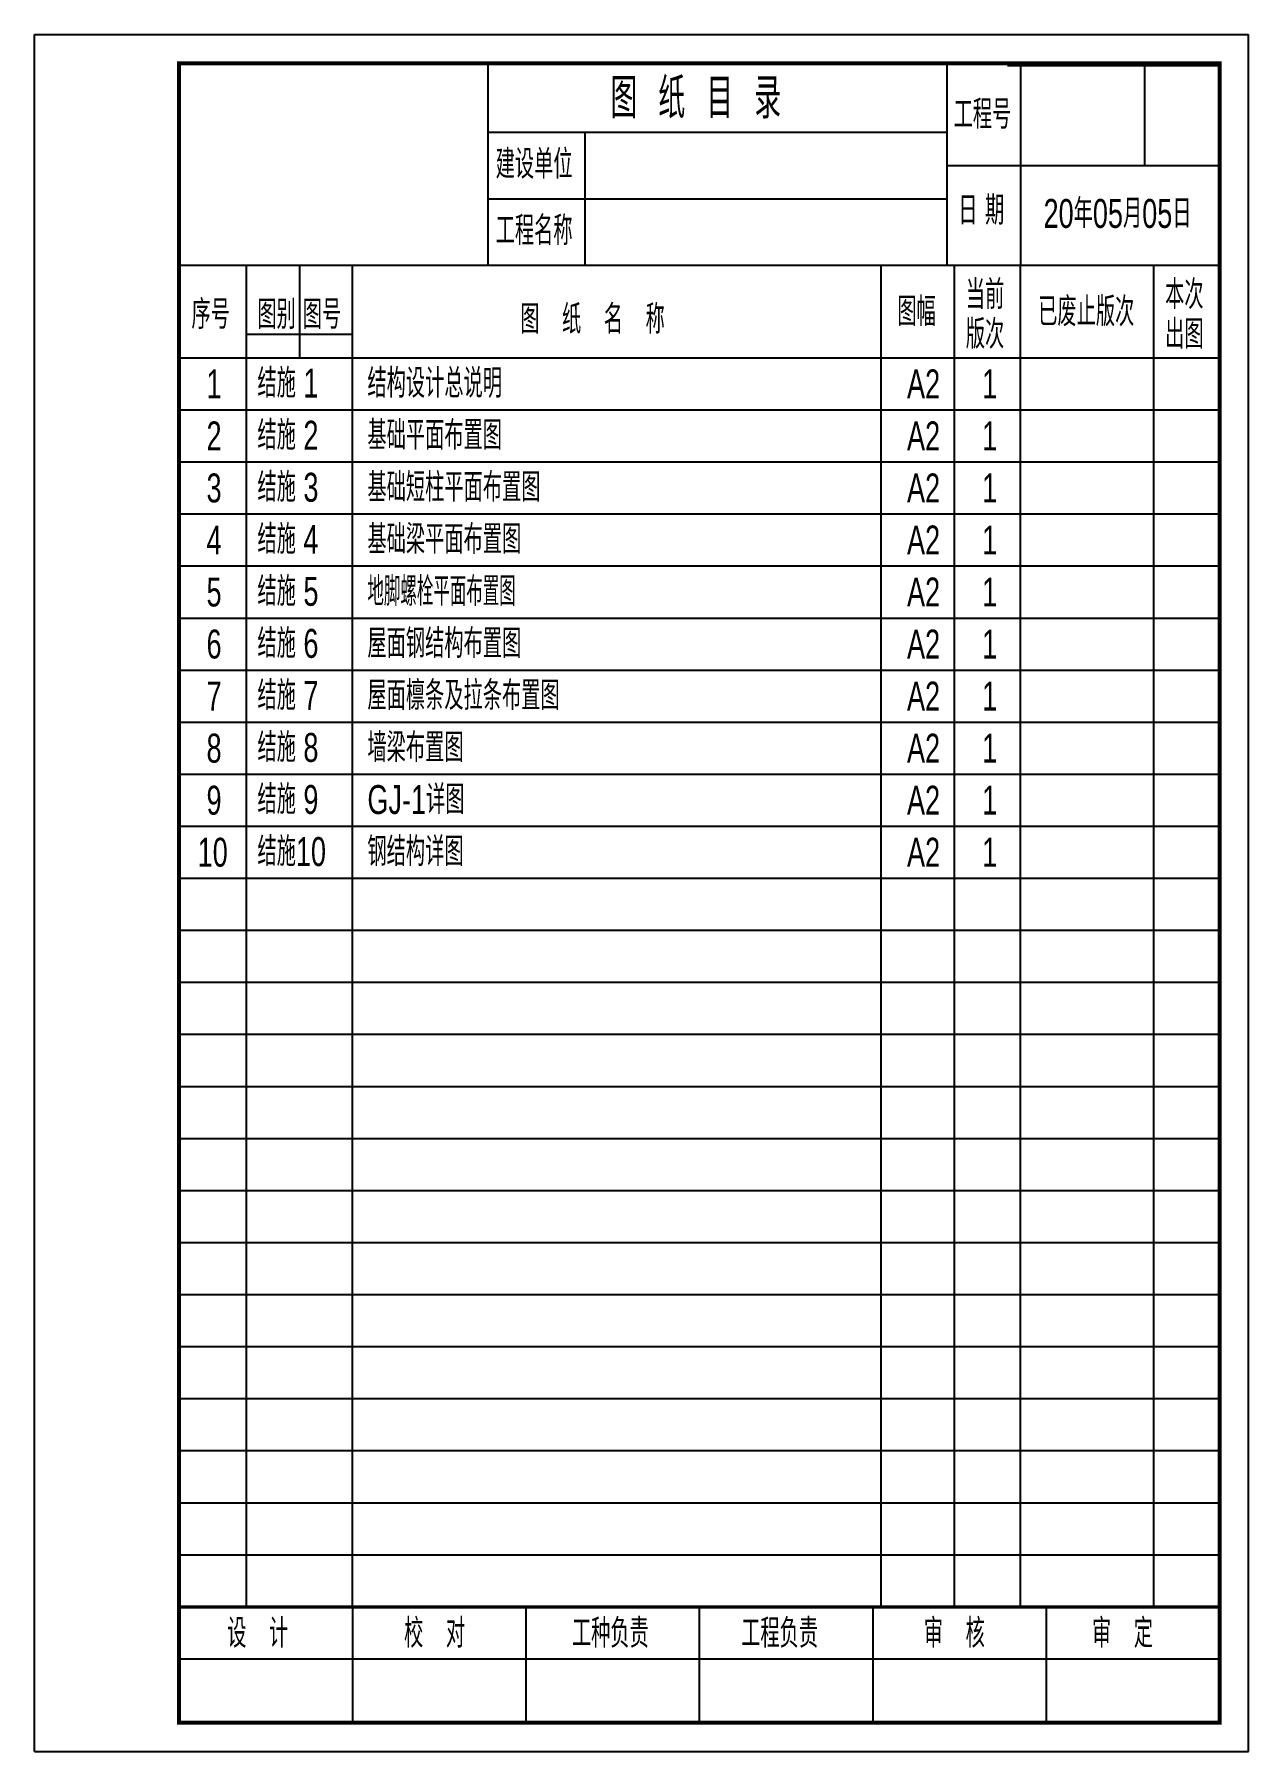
# Model space of a CAD drawing. Extents: x -544850 to 241437, y -10347 to 32059.
# Drawn here: x -544850 to -523850, y 2359 to 32059 of the extents above; entities that cross this region are included whole.
import ezdxf

# ---------------------------------------------------------------- set-up
doc = ezdxf.new("R2010")
doc.units = 0
doc.header["$LTSCALE"] = 1000
doc.layers.add('出图隐藏图层', color=7, linetype='CONTINUOUS', plot=False)
doc.layers.add('图框(修改)', color=2, linetype='CONTINUOUS')
doc.layers.add('图框(锁住)', color=7, linetype='CONTINUOUS')
doc.styles.add('天和', font='天和字符.shx', dxfattribs={"width": 0.7, "bigfont": '天和汉字.shx'})
doc.styles.add('天和黑体', font='天和字符.shx', dxfattribs={"width": 0.7, "bigfont": '天和黑体.shx'})

msp = doc.modelspace()

# ---------------------------------------------------------------- linework, layer by layer
at = {"layer": '出图隐藏图层'}
for p, q in [((-524349.5, 31517.5, 400), (-528020.9, 31517.5, 400)), ((-525647.7, 29789.3, 400), (-525647.7, 31559.3, 400)), ((-540257.1, 26459.3, 400), (-540257.1, 28059.3, 400)), ((-541180.4, 26875.9, 400), (-539349.5, 26875.9, 400))]:
    msp.add_line(p, q, dxfattribs=at)
at = {"layer": '图框(锁住)', "color": 3, "linetype": 'Continuous'}
for p, q in [((-544849.5, 32059.3, 400), (-523849.5, 32059.3, 400)), ((-544849.5, 2359.3, 400), (-544849.5, 32059.3, 400)), ((-523849.5, 2359.3, 400), (-523849.5, 32059.3, 400)), ((-537003.9, 28059.3, 400), (-537003.9, 31559.3, 400)), ((-529066.8, 31559.3, 400), (-529066.8, 28059.3, 400)), ((-527796.3, 31559.3, 400), (-527796.3, 28059.3, 400)), ((-529066.8, 30359.3, 400), (-537003.9, 30359.3, 400)), ((-535323.2, 28059.3, 400), (-535323.2, 30359.3, 400)), ((-529066.8, 29789.3, 400), (-524349.5, 29789.3, 400)), ((-529066.8, 29209.3, 400), (-537003.9, 29209.3, 400)), ((-541180.4, 4859.3, 400), (-541180.4, 28059.3, 400)), ((-539349.5, 4859.3, 400), (-539349.5, 28059.3, 400)), ((-530207, 4859.3, 400), (-530207, 28059.3, 400)), ((-528936.5, 4859.3, 400), (-528936.5, 28059.3, 400)), ((-527796.3, 4859.3, 400), (-527796.3, 28059.3, 400)), ((-525489.7, 4859.3, 400), (-525489.7, 28059.3, 400)), ((-524349.5, 26459.3, 400), (-542349.5, 26459.3, 400)), ((-524349.5, 25559.3, 400), (-542349.5, 25559.3, 400)), ((-524349.5, 24659.3, 400), (-542349.5, 24659.3, 400)), ((-524349.5, 23759.3, 400), (-542349.5, 23759.3, 400)), ((-524349.5, 22859.3, 400), (-542349.5, 22859.3, 400)), ((-524349.5, 21959.3, 400), (-542349.5, 21959.3, 400)), ((-524349.5, 21059.3, 400), (-542349.5, 21059.3, 400)), ((-524349.5, 20159.3, 400), (-542349.5, 20159.3, 400)), ((-524349.5, 19259.3, 400), (-542349.5, 19259.3, 400)), ((-524349.5, 18359.3, 400), (-542349.5, 18359.3, 400)), ((-524349.5, 17459.3, 400), (-542349.5, 17459.3, 400)), ((-524349.5, 16559.3, 400), (-542349.5, 16559.3, 400)), ((-524349.5, 15659.3, 400), (-542349.5, 15659.3, 400)), ((-524349.5, 14759.3, 400), (-542349.5, 14759.3, 400)), ((-524349.5, 13859.3, 400), (-542349.5, 13859.3, 400)), ((-524349.5, 12959.3, 400), (-542349.5, 12959.3, 400)), ((-524349.5, 12059.3, 400), (-542349.5, 12059.3, 400)), ((-524349.5, 11159.3, 400), (-542349.5, 11159.3, 400)), ((-524349.5, 10259.3, 400), (-542349.5, 10259.3, 400)), ((-524349.5, 9359.3, 400), (-542349.5, 9359.3, 400)), ((-524349.5, 8459.3, 400), (-542349.5, 8459.3, 400)), ((-524349.5, 7559.3, 400), (-542349.5, 7559.3, 400)), ((-524349.5, 6659.3, 400), (-542349.5, 6659.3, 400)), ((-524349.5, 5759.3, 400), (-542349.5, 5759.3, 400)), ((-539349.5, 4859.3, 400), (-539349.5, 2859.3, 400)), ((-536349.5, 4859.3, 400), (-536349.5, 2859.3, 400)), ((-533349.5, 4859.3, 400), (-533349.5, 2859.3, 400)), ((-530349.5, 4859.3, 400), (-530349.5, 2859.3, 400)), ((-527349.5, 4859.3, 400), (-527349.5, 2859.3, 400)), ((-524349.5, 3959.3, 400), (-542349.5, 3959.3, 400)), ((-544849.5, 2359.3, 400), (-523849.5, 2359.3, 400))]:
    msp.add_line(p, q, dxfattribs=at)
at = {"layer": '图框(锁住)', "linetype": 'Continuous'}
for p, q in [((-524349.5, 28059.3, 400), (-542349.5, 28059.3, 400)), ((-541180.4, 4859.3, 400), (-541180.4, 28059.3, 400)), ((-524349.5, 4859.3, 400), (-542349.5, 4859.3, 400))]:
    msp.add_line(p, q, dxfattribs=at)
at = {"layer": '图框(锁住)', "linetype": 'Continuous', "const_width": 70, "elevation": 400}
msp.add_lwpolyline([(-542349.5, 2859.3), (-542349.5, 31559.3), (-524349.5, 31559.3), (-524349.5, 2859.3)], close=True, dxfattribs=at)
at = {"layer": '图框(锁住)', "const_width": 60, "elevation": 400}
msp.add_lwpolyline([(-542349.5, 4859.3), (-524349.5, 4859.3)], dxfattribs=at)

# ---------------------------------------------------------------- texts
at = {"layer": '图框(修改)', "linetype": 'Continuous', "style": '天和'}
for s, width, p in [('20年05月05日', 0.7, (-527396.5, 28711.7, 400)), ('1', 0.7, (-541871.9, 25764.5, 400)), ('结施 1', 0.7, (-540991.3, 25776.4, 400)), ('结构设计总说明', 0.7, (-539089.5, 25775.3, 400)), ('A2', 0.7, (-529757.6, 25764.5, 400)), ('1', 0.7, (-528458.9, 25764.5, 400)), ('2', 0.7, (-541871.9, 24864.5, 400)), ('结施 2', 0.7, (-540991.3, 24876.4, 400)), ('基础平面布置图', 0.7, (-539089.5, 24875.3, 400)), ('A2', 0.7, (-529757.6, 24864.5, 400)), ('1', 0.7, (-528458.9, 24864.5, 400)), ('3', 0.7, (-541871.9, 23964.5, 400)), ('结施 3', 0.7, (-540991.3, 23976.4, 400)), ('基础短柱平面布置图', 0.7, (-539089.5, 23975.3, 400)), ('A2', 0.7, (-529757.6, 23964.5, 400)), ('1', 0.7, (-528458.9, 23964.5, 400)), ('4', 0.7, (-541871.9, 23064.5, 400)), ('结施 4', 0.7, (-540991.3, 23076.4, 400)), ('基础梁平面布置图', 0.7, (-539089.5, 23075.3, 400)), ('A2', 0.7, (-529757.6, 23064.5, 400)), ('1', 0.7, (-528458.9, 23064.5, 400)), ('5', 0.7, (-541871.9, 22164.5, 400)), ('结施 5', 0.7, (-540991.3, 22176.4, 400)), ('地脚螺栓平面布置图', 0.6, (-539089.5, 22175.3, 400)), ('A2', 0.7, (-529757.6, 22164.5, 400)), ('1', 0.7, (-528458.9, 22164.5, 400)), ('6', 0.7, (-541871.9, 21264.5, 400)), ('结施 6', 0.7, (-540991.3, 21276.4, 400)), ('屋面钢结构布置图', 0.7, (-539089.5, 21275.3, 400)), ('A2', 0.7, (-529757.6, 21264.5, 400)), ('1', 0.7, (-528458.9, 21264.5, 400)), ('7', 0.7, (-541871.9, 20364.5, 400)), ('结施 7', 0.7, (-540991.3, 20376.4, 400)), ('屋面檩条及拉条布置图', 0.7, (-539089.5, 20375.3, 400)), ('A2', 0.7, (-529757.6, 20364.5, 400)), ('1', 0.7, (-528458.9, 20364.5, 400)), ('8', 0.7, (-541871.9, 19464.5, 400)), ('结施 8', 0.7, (-540991.3, 19476.4, 400)), ('墙梁布置图', 0.7, (-539089.5, 19475.3, 400)), ('A2', 0.7, (-529757.6, 19464.5, 400)), ('1', 0.7, (-528458.9, 19464.5, 400)), ('9', 0.7, (-541871.9, 18564.5, 400)), ('结施 9', 0.7, (-540991.3, 18576.4, 400)), ('GJ-1详图', 0.7, (-539089.5, 18575.3, 400)), ('A2', 0.7, (-529757.6, 18564.5, 400)), ('1', 0.7, (-528458.9, 18564.5, 400)), ('10', 0.7, (-542025.2, 17664.5, 400)), ('结施10', 0.7, (-540991.3, 17676.4, 400)), ('钢结构详图', 0.7, (-539089.5, 17675.3, 400)), ('A2', 0.7, (-529757.6, 17664.5, 400)), ('1', 0.7, (-528458.9, 17664.5, 400))]:
    msp.add_text(s, height=500, dxfattribs=dict(at, width=width)).set_placement(p)
at = {"layer": '图框(锁住)', "linetype": 'Continuous', "width": 0.7}
for s, height, style, p in [('工程号', 0.01, '天和黑体', (-527295.9, 31520.6, 400)), ('图  纸  目  录', 700, '天和黑体', (-534888.8, 30604.9, 400)), ('工程号', 500, '天和黑体', (-528951.2, 30424.4, 400)), ('建设单位', 500, '天和黑体', (-536871.3, 29564.3, 400)), ('日 期', 500, '天和黑体', (-528870.7, 28765.3, 400)), ('工程名称', 500, '天和黑体', (-536871.3, 28414.3, 400)), ('当前', 500, '天和黑体', (-528741, 27309.1, 400)), ('本次', 500, '天和黑体', (-525294.2, 27309.1, 400)), ('序号', 500, '天和黑体', (-542131.7, 26965.2, 400)), ('图别', 500, '天和黑体', (-540993.6, 26965.2, 400)), ('图号', 500, '天和黑体', (-540207, 26965.2, 400)), ('图   纸   名   称', 500, '天和黑体', (-536446.8, 26881.7, 400)), ('图幅', 500, '天和黑体', (-529925.2, 27013.6, 400)), ('已废止版次', 500, '天和黑体', (-527489.4, 27013.6, 400)), ('版次', 500, '天和黑体', (-528741, 26624.1, 400)), ('出图', 500, '天和黑体', (-525294.2, 26624.1, 400)), ('图  纸  目  录', 0.001, '天和黑体', (-541163.3, 26459.8, 400)), ('设   计', 500, '天和', (-541513.5, 4156.9, 400)), ('校   对', 500, '天和', (-538455.6, 4156.9, 400)), ('工种负责', 500, '天和', (-535553.4, 4156.9, 400)), ('工程负责', 500, '天和', (-532625.7, 4156.9, 400)), ('审   核', 500, '天和', (-529467.3, 4156.9, 400)), ('审   定', 500, '天和', (-526558.2, 4156.9, 400))]:
    msp.add_text(s, height=height, dxfattribs=dict(at, style=style)).set_placement(p)

doc.saveas('drawing.dxf')
